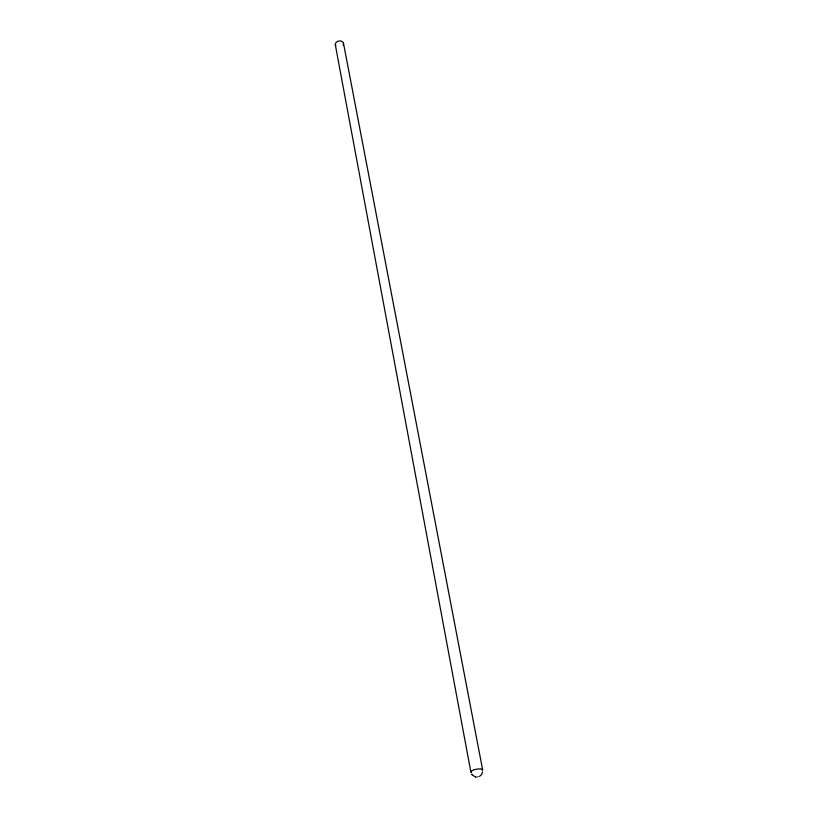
<?xml version="1.0" encoding="UTF-8"?>
<svg xmlns="http://www.w3.org/2000/svg" width="818" height="818" viewBox="0 0 818 818"><rect width="100%" height="100%" fill="white"/><g stroke="black" fill="none" stroke-linecap="round" stroke-linejoin="round"><path stroke-width="1.23" d="M482.63 771.998L481.638 774.513L479.542 776.415M478.141 776.722L477.579 776.885M475.401 776.916L476.434 777.08M472.037 774.626L475.207 776.865M472.088 774.697L471.679 774.104M343.488 43.242L482.61 769.656M335.319 44.837L470.841 771.906M471.649 772.478A5.992 1.575 -10.7 0 1 476.291 769.268A5.992 1.575 -10.7 0 1 482.18 770.423M335.82 45.869A4.162 3.088 -10.7 0 1 339.225 40.941A4.162 3.088 -10.7 0 1 343.151 45.021"/></g></svg>
